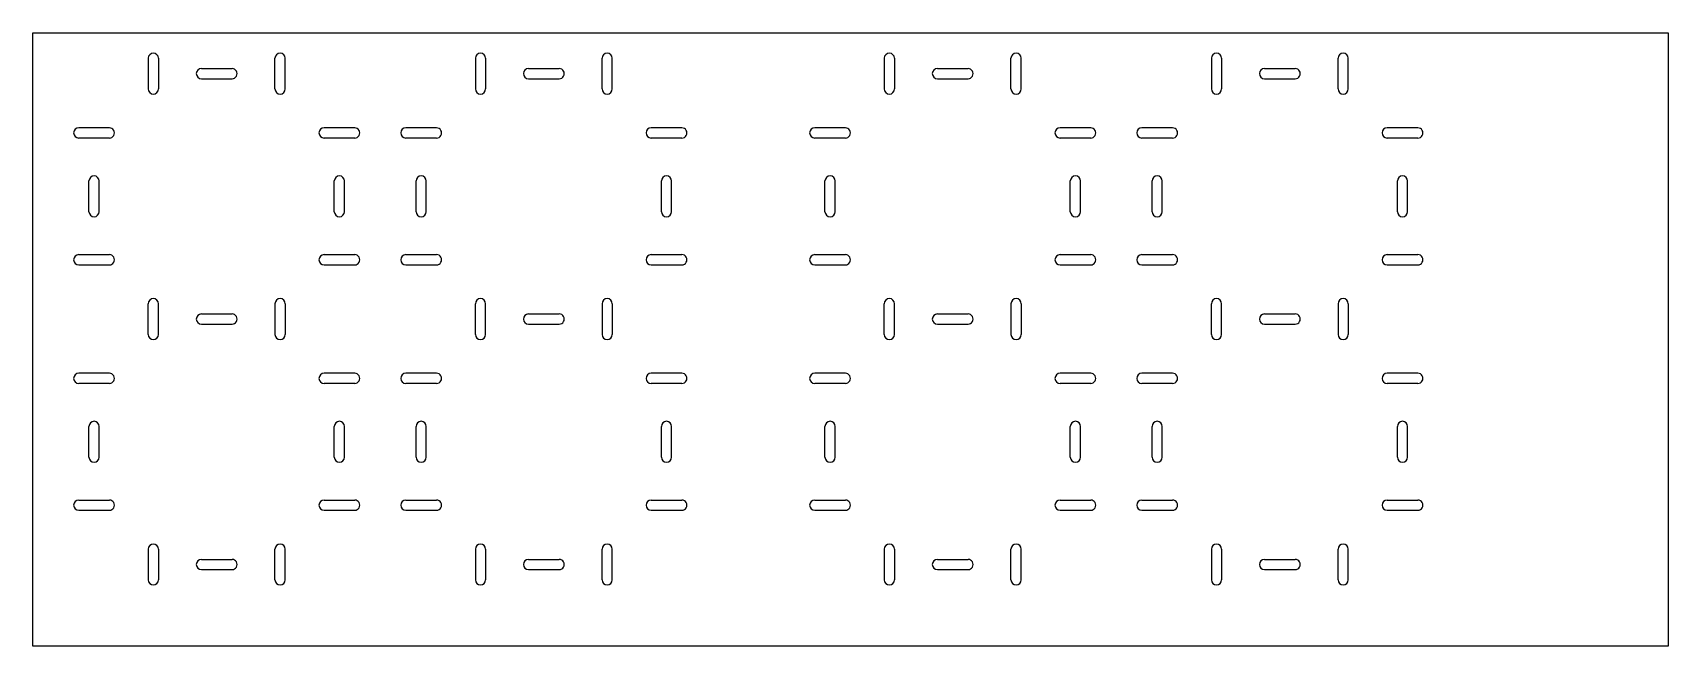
# Model space of a CAD drawing. Extents: x 45 to 205, y -97 to -37.
import ezdxf

# ---------------------------------------------------------------- set-up
doc = ezdxf.new("R2010")
doc.units = 0
doc.layers.add('BLACK', color=7, linetype='CONTINUOUS')

msp = doc.modelspace()

# ---------------------------------------------------------------- linework, layer by layer
at = {"layer": 'BLACK', "linetype": 'CONTINUOUS'}
for p, q in [((44.99999, -37.00007), (204.99999, -37.00007)), ((44.99999, -97.00007), (44.99999, -37.00007)), ((204.99999, -37.00007), (204.99999, -97.00007)), ((56.29999, -39.50007), (56.29999, -42.50007)), ((57.29999, -39.50007), (57.29999, -42.50007)), ((68.69999, -42.50007), (68.69999, -39.50007)), ((69.69999, -42.50007), (69.69999, -39.50007)), ((88.29999, -39.50007), (88.29999, -42.50007)), ((89.29999, -39.50007), (89.29999, -42.50007)), ((100.69999, -42.50007), (100.69999, -39.50007)), ((101.69999, -42.50007), (101.69999, -39.50007)), ((128.29999, -39.50007), (128.29999, -42.50007)), ((129.29999, -39.50007), (129.29999, -42.50007)), ((140.69999, -42.50007), (140.69999, -39.50007)), ((141.69999, -42.50007), (141.69999, -39.50007)), ((160.29999, -39.50007), (160.29999, -42.50007)), ((161.29999, -39.50007), (161.29999, -42.50007)), ((172.69999, -42.50007), (172.69999, -39.50007)), ((173.69999, -42.50007), (173.69999, -39.50007)), ((61.499994, -40.500002), (64.499994, -40.500002)), ((61.499994, -41.500002), (64.499994, -41.500002)), ((93.499994, -40.500002), (96.499994, -40.500002)), ((93.499994, -41.500002), (96.499994, -41.500002)), ((133.499994, -40.500002), (136.499994, -40.500002)), ((133.499994, -41.500002), (136.499994, -41.500002)), ((165.499994, -40.500002), (168.499994, -40.500002)), ((165.499994, -41.500002), (168.499994, -41.500002)), ((52.49999, -46.30007), (49.49999, -46.30007)), ((76.49999, -46.30007), (73.49999, -46.30007)), ((84.49999, -46.30007), (81.49999, -46.30007)), ((108.49999, -46.30007), (105.49999, -46.30007)), ((124.49999, -46.30007), (121.49999, -46.30007)), ((148.49999, -46.30007), (145.49999, -46.30007)), ((156.49999, -46.30007), (153.49999, -46.30007)), ((180.49999, -46.30007), (177.49999, -46.30007)), ((52.49999, -47.30007), (49.49999, -47.30007)), ((76.49999, -47.30007), (73.49999, -47.30007)), ((84.49999, -47.30007), (81.49999, -47.30007)), ((108.49999, -47.30007), (105.49999, -47.30007)), ((124.49999, -47.30007), (121.49999, -47.30007)), ((148.49999, -47.30007), (145.49999, -47.30007)), ((156.49999, -47.30007), (153.49999, -47.30007)), ((180.49999, -47.30007), (177.49999, -47.30007)), ((50.499994, -54.500002), (50.499994, -51.500002)), ((51.499994, -54.500002), (51.499994, -51.500002)), ((74.499994, -54.500002), (74.499994, -51.500002)), ((75.499994, -54.500002), (75.499994, -51.500002)), ((82.499994, -54.500002), (82.499994, -51.500002)), ((83.499994, -54.500002), (83.499994, -51.500002)), ((106.499994, -54.500002), (106.499994, -51.500002)), ((107.499994, -54.500002), (107.499994, -51.500002)), ((122.499994, -54.500002), (122.499994, -51.500002)), ((123.499994, -54.500002), (123.499994, -51.500002)), ((146.499994, -54.500002), (146.499994, -51.500002)), ((147.499994, -54.500002), (147.499994, -51.500002)), ((154.499994, -54.500002), (154.499994, -51.500002)), ((155.499994, -54.500002), (155.499994, -51.500002)), ((178.499994, -54.500002), (178.499994, -51.500002)), ((179.499994, -54.500002), (179.499994, -51.500002)), ((49.49999, -58.70007), (52.49999, -58.70007)), ((73.49999, -58.70007), (76.49999, -58.70007)), ((81.49999, -58.70007), (84.49999, -58.70007)), ((105.49999, -58.70007), (108.49999, -58.70007)), ((121.49999, -58.70007), (124.49999, -58.70007)), ((145.49999, -58.70007), (148.49999, -58.70007)), ((153.49999, -58.70007), (156.49999, -58.70007)), ((177.49999, -58.70007), (180.49999, -58.70007)), ((49.49999, -59.70007), (52.49999, -59.70007)), ((73.49999, -59.70007), (76.49999, -59.70007)), ((81.49999, -59.70007), (84.49999, -59.70007)), ((105.49999, -59.70007), (108.49999, -59.70007)), ((121.49999, -59.70007), (124.49999, -59.70007)), ((145.49999, -59.70007), (148.49999, -59.70007)), ((153.49999, -59.70007), (156.49999, -59.70007)), ((177.49999, -59.70007), (180.49999, -59.70007)), ((56.29999, -66.50007), (56.29999, -63.50007)), ((57.29999, -66.50007), (57.29999, -63.50007)), ((68.69999, -63.50007), (68.69999, -66.50007)), ((69.69999, -63.50007), (69.69999, -66.50007)), ((88.29999, -66.50007), (88.29999, -63.50007)), ((89.29999, -66.50007), (89.29999, -63.50007)), ((100.69999, -63.50007), (100.69999, -66.50007)), ((101.69999, -63.50007), (101.69999, -66.50007)), ((128.29999, -66.50007), (128.29999, -63.50007)), ((129.29999, -66.50007), (129.29999, -63.50007)), ((140.69999, -63.50007), (140.69999, -66.50007)), ((141.69999, -63.50007), (141.69999, -66.50007)), ((160.29999, -66.50007), (160.29999, -63.50007)), ((161.29999, -66.50007), (161.29999, -63.50007)), ((172.69999, -63.50007), (172.69999, -66.50007)), ((173.69999, -63.50007), (173.69999, -66.50007)), ((61.499994, -64.500002), (64.499994, -64.500002)), ((61.499994, -65.500002), (64.499994, -65.500002)), ((93.499994, -64.500002), (96.499994, -64.500002)), ((93.499994, -65.500002), (96.499994, -65.500002)), ((133.499994, -64.500002), (136.499994, -64.500002)), ((133.499994, -65.500002), (136.499994, -65.500002)), ((165.499994, -64.500002), (168.499994, -64.500002)), ((165.499994, -65.500002), (168.499994, -65.500002)), ((52.49999, -70.30007), (49.49999, -70.30007)), ((76.49999, -70.30007), (73.49999, -70.30007)), ((84.49999, -70.30007), (81.49999, -70.30007)), ((108.49999, -70.30007), (105.49999, -70.30007)), ((124.49999, -70.30007), (121.49999, -70.30007)), ((148.49999, -70.30007), (145.49999, -70.30007)), ((156.49999, -70.30007), (153.49999, -70.30007)), ((180.49999, -70.30007), (177.49999, -70.30007)), ((52.49999, -71.30007), (49.49999, -71.30007)), ((76.49999, -71.30007), (73.49999, -71.30007)), ((84.49999, -71.30007), (81.49999, -71.30007)), ((108.49999, -71.30007), (105.49999, -71.30007)), ((124.49999, -71.30007), (121.49999, -71.30007)), ((148.49999, -71.30007), (145.49999, -71.30007)), ((156.49999, -71.30007), (153.49999, -71.30007)), ((180.49999, -71.30007), (177.49999, -71.30007)), ((50.499994, -78.500002), (50.499994, -75.500002)), ((51.499994, -78.500002), (51.499994, -75.500002)), ((74.499994, -78.500002), (74.499994, -75.500002)), ((75.499994, -78.500002), (75.499994, -75.500002)), ((82.499994, -78.500002), (82.499994, -75.500002)), ((83.499994, -78.500002), (83.499994, -75.500002)), ((106.499994, -78.500002), (106.499994, -75.500002)), ((107.499994, -78.500002), (107.499994, -75.500002)), ((122.499994, -78.500002), (122.499994, -75.500002)), ((123.499994, -78.500002), (123.499994, -75.500002)), ((146.499994, -78.500002), (146.499994, -75.500002)), ((147.499994, -78.500002), (147.499994, -75.500002)), ((154.499994, -78.500002), (154.499994, -75.500002)), ((155.499994, -78.500002), (155.499994, -75.500002)), ((178.499994, -78.500002), (178.499994, -75.500002)), ((179.499994, -78.500002), (179.499994, -75.500002)), ((49.49999, -82.70007), (52.49999, -82.70007)), ((73.49999, -82.70007), (76.49999, -82.70007)), ((81.49999, -82.70007), (84.49999, -82.70007)), ((105.49999, -82.70007), (108.49999, -82.70007)), ((121.49999, -82.70007), (124.49999, -82.70007)), ((145.49999, -82.70007), (148.49999, -82.70007)), ((153.49999, -82.70007), (156.49999, -82.70007)), ((177.49999, -82.70007), (180.49999, -82.70007)), ((49.49999, -83.70007), (52.49999, -83.70007)), ((73.49999, -83.70007), (76.49999, -83.70007)), ((81.49999, -83.70007), (84.49999, -83.70007)), ((105.49999, -83.70007), (108.49999, -83.70007)), ((121.49999, -83.70007), (124.49999, -83.70007)), ((145.49999, -83.70007), (148.49999, -83.70007)), ((153.49999, -83.70007), (156.49999, -83.70007)), ((177.49999, -83.70007), (180.49999, -83.70007)), ((56.29999, -87.50007), (56.29999, -90.50007)), ((57.29999, -87.50007), (57.29999, -90.50007)), ((68.69999, -90.50007), (68.69999, -87.50007)), ((69.69999, -90.50007), (69.69999, -87.50007)), ((88.29999, -87.50007), (88.29999, -90.50007)), ((89.29999, -87.50007), (89.29999, -90.50007)), ((100.69999, -90.50007), (100.69999, -87.50007)), ((101.69999, -90.50007), (101.69999, -87.50007)), ((128.29999, -87.50007), (128.29999, -90.50007)), ((129.29999, -87.50007), (129.29999, -90.50007)), ((140.69999, -90.50007), (140.69999, -87.50007)), ((141.69999, -90.50007), (141.69999, -87.50007)), ((160.29999, -87.50007), (160.29999, -90.50007)), ((161.29999, -87.50007), (161.29999, -90.50007)), ((172.69999, -90.50007), (172.69999, -87.50007)), ((173.69999, -90.50007), (173.69999, -87.50007)), ((61.499994, -88.500002), (64.499994, -88.500002)), ((61.499994, -89.500002), (64.499994, -89.500002)), ((93.499994, -88.500002), (96.499994, -88.500002)), ((93.499994, -89.500002), (96.499994, -89.500002)), ((133.499994, -88.500002), (136.499994, -88.500002)), ((133.499994, -89.500002), (136.499994, -89.500002)), ((165.499994, -88.500002), (168.499994, -88.500002)), ((165.499994, -89.500002), (168.499994, -89.500002)), ((204.99999, -97.00007), (44.99999, -97.00007))]:
    msp.add_line(p, q, dxfattribs=at)
at = {"layer": 'BLACK'}
for centre, radius, start, end in [((56.79999, -39.50007), 0.5, 0, 180), ((69.19999, -39.50007), 0.5, 0, 180), ((88.79999, -39.50007), 0.5, 0, 180), ((101.19999, -39.50007), 0.5, 0, 180), ((128.79999, -39.50007), 0.5, 0, 180), ((141.19999, -39.50007), 0.5, 0, 180), ((160.79999, -39.50007), 0.5, 0, 180), ((173.19999, -39.50007), 0.5, 0, 180), ((61.5, -41), 0.500002, -269.99931245, -90.00068755), ((64.5, -41), 0.499998, -90.00068755, 90.00068755), ((93.5, -41), 0.500002, -269.99931245, -90.00068755), ((96.5, -41), 0.499998, -90.00068755, 90.00068755), ((133.5, -41), 0.500002, -269.99931245, -90.00068755), ((136.5, -41), 0.499998, -90.00068755, 90.00068755), ((165.5, -41), 0.500002, -269.99931245, -90.00068755), ((168.5, -41), 0.499998, -90.00068755, 90.00068755), ((56.79999, -42.50007), 0.5, -180, 0), ((69.19999, -42.50007), 0.5, -180, 0), ((88.79999, -42.50007), 0.5, -180, 0), ((101.19999, -42.50007), 0.5, -180, 0), ((128.79999, -42.50007), 0.5, -180, 0), ((141.19999, -42.50007), 0.5, -180, 0), ((160.79999, -42.50007), 0.5, -180, 0), ((173.19999, -42.50007), 0.5, -180, 0), ((49.5, -46.8001), 0.49997, -269.99885415, -90.00114598), ((52.5, -46.8001), 0.50003, -90.00114598, 90.00114585), ((73.5, -46.8001), 0.49997, -269.99885415, -90.00114598), ((76.5, -46.8001), 0.50003, -90.00114598, 90.00114585), ((81.5, -46.8001), 0.49997, -269.99885415, -90.00114598), ((84.5, -46.8001), 0.50003, -90.00114598, 90.00114585), ((105.5, -46.8001), 0.49997, -269.99885415, -90.00114598), ((108.5, -46.8001), 0.50003, -90.00114598, 90.00114585), ((121.5, -46.8001), 0.49997, -269.99885415, -90.00114598), ((124.5, -46.8001), 0.50003, -90.00114598, 90.00114585), ((145.5, -46.8001), 0.49997, -269.99885415, -90.00114598), ((148.5, -46.8001), 0.50003, -90.00114598, 90.00114585), ((153.5, -46.8001), 0.49997, -269.99885415, -90.00114598), ((156.5, -46.8001), 0.50003, -90.00114598, 90.00114585), ((177.5, -46.8001), 0.49997, -269.99885415, -90.00114598), ((180.5, -46.8001), 0.50003, -90.00114598, 90.00114585), ((50.999994, -51.500002), 0.5, 0, 180), ((74.999994, -51.500002), 0.5, 0, 180), ((82.999994, -51.500002), 0.5, 0, 180), ((106.999994, -51.500002), 0.5, 0, 180), ((122.999994, -51.500002), 0.5, 0, 180), ((146.999994, -51.500002), 0.5, 0, 180), ((154.999994, -51.500002), 0.5, 0, 180), ((178.999994, -51.500002), 0.5, 0, 180), ((50.999994, -54.500002), 0.5, -180, 0), ((74.999994, -54.500002), 0.5, -180, 0), ((82.999994, -54.500002), 0.5, -180, 0), ((106.999994, -54.500002), 0.5, -180, 0), ((122.999994, -54.500002), 0.5, -180, 0), ((146.999994, -54.500002), 0.5, -180, 0), ((154.999994, -54.500002), 0.5, -180, 0), ((178.999994, -54.500002), 0.5, -180, 0), ((49.5, -59.2001), 0.49997, -269.99885415, -90.00114598), ((52.5, -59.2001), 0.50003, -90.00114598, 90.00114585), ((73.5, -59.2001), 0.49997, -269.99885415, -90.00114598), ((76.5, -59.2001), 0.50003, -90.00114598, 90.00114585), ((81.5, -59.2001), 0.49997, -269.99885415, -90.00114598), ((84.5, -59.2001), 0.50003, -90.00114598, 90.00114585), ((105.5, -59.2001), 0.49997, -269.99885415, -90.00114598), ((108.5, -59.2001), 0.50003, -90.00114598, 90.00114585), ((121.5, -59.2001), 0.49997, -269.99885415, -90.00114598), ((124.5, -59.2001), 0.50003, -90.00114598, 90.00114585), ((145.5, -59.2001), 0.49997, -269.99885415, -90.00114598), ((148.5, -59.2001), 0.50003, -90.00114598, 90.00114585), ((153.5, -59.2001), 0.49997, -269.99885415, -90.00114598), ((156.5, -59.2001), 0.50003, -90.00114598, 90.00114585), ((177.5, -59.2001), 0.49997, -269.99885415, -90.00114598), ((180.5, -59.2001), 0.50003, -90.00114598, 90.00114585), ((56.79999, -63.50007), 0.5, 0, 180), ((69.19999, -63.50007), 0.5, 0, 180), ((88.79999, -63.50007), 0.5, 0, 180), ((101.19999, -63.50007), 0.5, 0, 180), ((128.79999, -63.50007), 0.5, 0, 180), ((141.19999, -63.50007), 0.5, 0, 180), ((160.79999, -63.50007), 0.5, 0, 180), ((173.19999, -63.50007), 0.5, 0, 180), ((61.5, -65), 0.500002, -269.99931245, -90.00068755), ((64.5, -65), 0.499998, -90.00068755, 90.00068755), ((93.5, -65), 0.500002, -269.99931245, -90.00068755), ((96.5, -65), 0.499998, -90.00068755, 90.00068755), ((133.5, -65), 0.500002, -269.99931245, -90.00068755), ((136.5, -65), 0.499998, -90.00068755, 90.00068755), ((165.5, -65), 0.500002, -269.99931245, -90.00068755), ((168.5, -65), 0.499998, -90.00068755, 90.00068755), ((56.79999, -66.50007), 0.5, -180, 0), ((69.19999, -66.50007), 0.5, -180, 0), ((88.79999, -66.50007), 0.5, -180, 0), ((101.19999, -66.50007), 0.5, -180, 0), ((128.79999, -66.50007), 0.5, -180, 0), ((141.19999, -66.50007), 0.5, -180, 0), ((160.79999, -66.50007), 0.5, -180, 0), ((173.19999, -66.50007), 0.5, -180, 0), ((49.5, -70.8001), 0.49997, -269.99885415, -90.00114598), ((52.5, -70.8001), 0.50003, -90.00114598, 90.00114585), ((73.5, -70.8001), 0.49997, -269.99885415, -90.00114598), ((76.5, -70.8001), 0.50003, -90.00114598, 90.00114585), ((81.5, -70.8001), 0.49997, -269.99885415, -90.00114598), ((84.5, -70.8001), 0.50003, -90.00114598, 90.00114585), ((105.5, -70.8001), 0.49997, -269.99885415, -90.00114598), ((108.5, -70.8001), 0.50003, -90.00114598, 90.00114585), ((121.5, -70.8001), 0.49997, -269.99885415, -90.00114598), ((124.5, -70.8001), 0.50003, -90.00114598, 90.00114585), ((145.5, -70.8001), 0.49997, -269.99885415, -90.00114598), ((148.5, -70.8001), 0.50003, -90.00114598, 90.00114585), ((153.5, -70.8001), 0.49997, -269.99885415, -90.00114598), ((156.5, -70.8001), 0.50003, -90.00114598, 90.00114585), ((177.5, -70.8001), 0.49997, -269.99885415, -90.00114598), ((180.5, -70.8001), 0.50003, -90.00114598, 90.00114585), ((50.999994, -75.500002), 0.5, 0, 180), ((74.999994, -75.500002), 0.5, 0, 180), ((82.999994, -75.500002), 0.5, 0, 180), ((106.999994, -75.500002), 0.5, 0, 180), ((122.999994, -75.500002), 0.5, 0, 180), ((146.999994, -75.500002), 0.5, 0, 180), ((154.999994, -75.500002), 0.5, 0, 180), ((178.999994, -75.500002), 0.5, 0, 180), ((50.999994, -78.500002), 0.5, -180, 0), ((74.999994, -78.500002), 0.5, -180, 0), ((82.999994, -78.500002), 0.5, -180, 0), ((106.999994, -78.500002), 0.5, -180, 0), ((122.999994, -78.500002), 0.5, -180, 0), ((146.999994, -78.500002), 0.5, -180, 0), ((154.999994, -78.500002), 0.5, -180, 0), ((178.999994, -78.500002), 0.5, -180, 0), ((49.5, -83.2001), 0.49997, -269.99885415, -90.00114598), ((52.5, -83.2001), 0.50003, -90.00114598, 90.00114585), ((73.5, -83.2001), 0.49997, -269.99885415, -90.00114598), ((76.5, -83.2001), 0.50003, -90.00114598, 90.00114585), ((81.5, -83.2001), 0.49997, -269.99885415, -90.00114598), ((84.5, -83.2001), 0.50003, -90.00114598, 90.00114585), ((105.5, -83.2001), 0.49997, -269.99885415, -90.00114598), ((108.5, -83.2001), 0.50003, -90.00114598, 90.00114585), ((121.5, -83.2001), 0.49997, -269.99885415, -90.00114598), ((124.5, -83.2001), 0.50003, -90.00114598, 90.00114585), ((145.5, -83.2001), 0.49997, -269.99885415, -90.00114598), ((148.5, -83.2001), 0.50003, -90.00114598, 90.00114585), ((153.5, -83.2001), 0.49997, -269.99885415, -90.00114598), ((156.5, -83.2001), 0.50003, -90.00114598, 90.00114585), ((177.5, -83.2001), 0.49997, -269.99885415, -90.00114598), ((180.5, -83.2001), 0.50003, -90.00114598, 90.00114585), ((56.79999, -87.50007), 0.5, 0, 180), ((69.19999, -87.50007), 0.5, 0, 180), ((88.79999, -87.50007), 0.5, 0, 180), ((101.19999, -87.50007), 0.5, 0, 180), ((128.79999, -87.50007), 0.5, 0, 180), ((141.19999, -87.50007), 0.5, 0, 180), ((160.79999, -87.50007), 0.5, 0, 180), ((173.19999, -87.50007), 0.5, 0, 180), ((61.5, -89), 0.500002, -269.99931245, -90.00068755), ((64.5, -89), 0.499998, -90.00068755, 90.00068755), ((93.5, -89), 0.500002, -269.99931245, -90.00068755), ((96.5, -89), 0.499998, -90.00068755, 90.00068755), ((133.5, -89), 0.500002, -269.99931245, -90.00068755), ((136.5, -89), 0.499998, -90.00068755, 90.00068755), ((165.5, -89), 0.500002, -269.99931245, -90.00068755), ((168.5, -89), 0.499998, -90.00068755, 90.00068755), ((56.79999, -90.50007), 0.5, -180, 0), ((69.19999, -90.50007), 0.5, -180, 0), ((88.79999, -90.50007), 0.5, -180, 0), ((101.19999, -90.50007), 0.5, -180, 0), ((128.79999, -90.50007), 0.5, -180, 0), ((141.19999, -90.50007), 0.5, -180, 0), ((160.79999, -90.50007), 0.5, -180, 0), ((173.19999, -90.50007), 0.5, -180, 0)]:
    msp.add_arc(centre, radius, start, end, dxfattribs=at)

doc.saveas('drawing.dxf')
